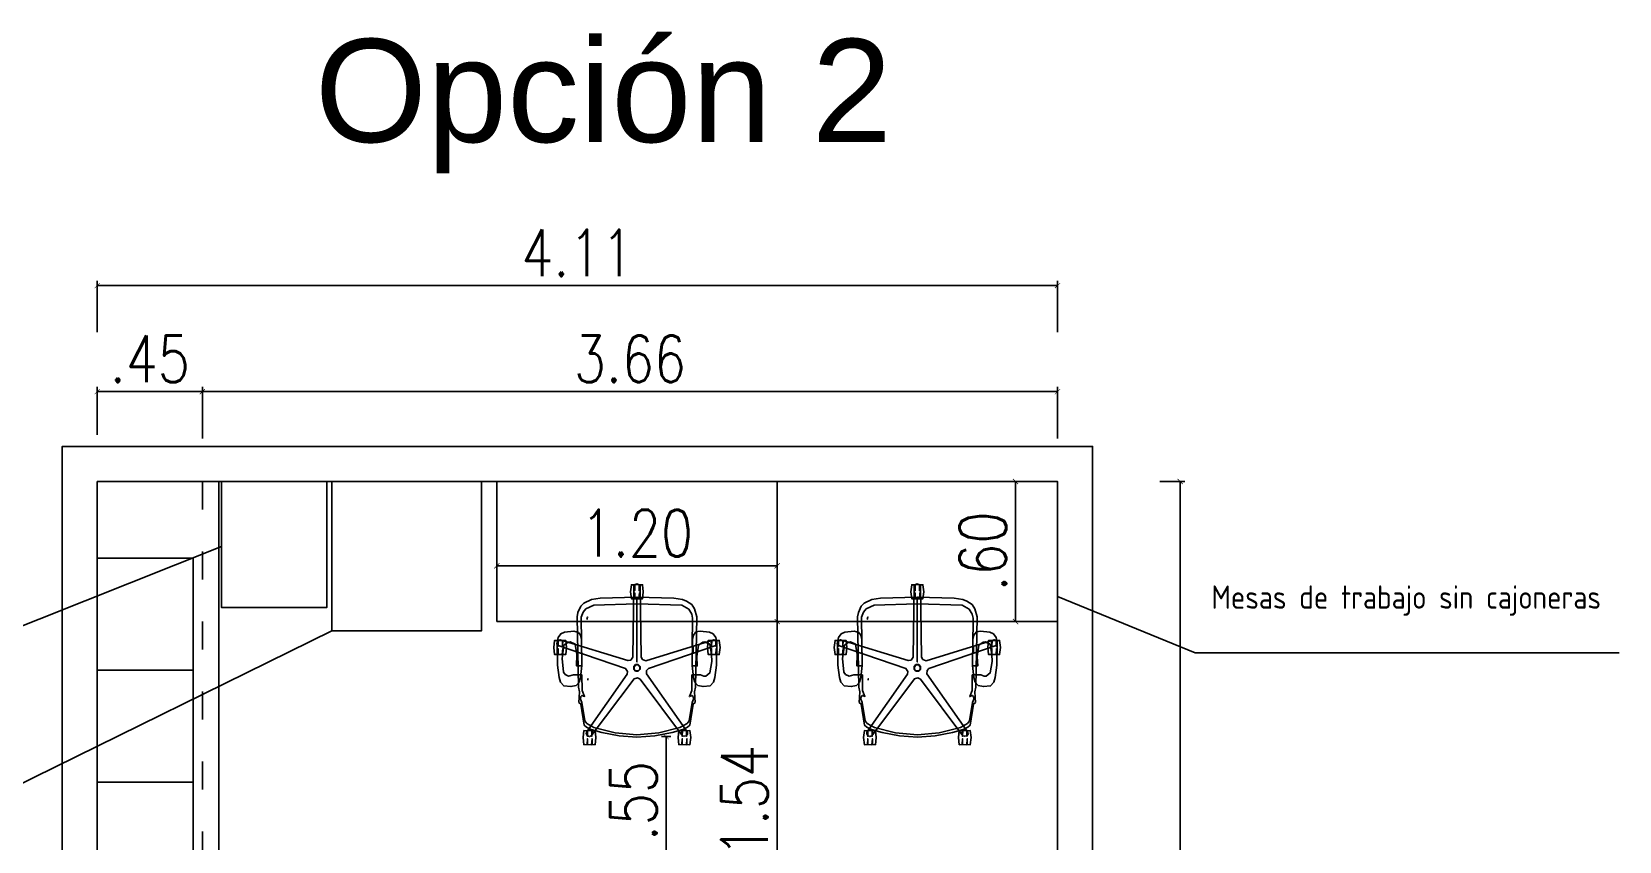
# Model space of a CAD drawing. Header units: millimetres. Extents: x 1591 to 1817, y 987 to 1091.
# Drawn here: x 1715.92 to 1722.72, y 1087.51 to 1090.98 of the extents above; entities that cross this region are included whole.
import ezdxf

# ---------------------------------------------------------------- set-up
doc = ezdxf.new("R2010")
doc.units = ezdxf.units.MM
doc.linetypes.add('ACAD_ISO03W100', pattern=[30, 12, -18])
doc.layers.add('CATALOGUE-TXT', color=251, linetype='Continuous')
doc.layers.add('Paula', color=1, linetype='Continuous')
doc.styles.add('RR', font='ROMANS.shx', dxfattribs={"width": 0.8})
doc.styles.get("Standard").update_dxf_attribs({"font": 'arial.ttf'})
doc.dimstyles.new('Copy of xx', dxfattribs={"dimscale": 2, "dimtxt": 0.036, "dimasz": 0.02, "dimexe": 0, "dimexo": 0.1, "dimgap": 0.02, "dimtad": 1, "dimzin": 4, "dimdsep": 46, "dimtxsty": 'RR', "dimblk1": 'COTA_N', "dimblk2": 'COTA_N', "dimsah": 1, "dimcen": 0, "dimclrd": 256, "dimclre": 256, "dimclrt": 256, "dimadec": 0, "dimazin": 0, "dimtfac": 1, "dimtix": 1, "dimtmove": 0, "dimatfit": 3, "dimldrblk": 'COTA_N', "dimfxl": 1, "dimtolj": 1, "dimtzin": 0, "dimarcsym": 0})

# ---------------------------------------------------------------- blocks, each defined once
blk = doc.blocks.new('COTA_N')
for p, q in [((-1, 0), (0, 0)), ((0, 0.5), (0, -0.5))]:
    blk.add_line(p, q)
at = {"const_width": 0.065}
blk.add_lwpolyline([(0.14, 0.14), (0.28, 0.28), (0, 0), (-0.14, -0.14), (-0.28, -0.28)], dxfattribs=at)
blk = doc.blocks.new('*D63')
at = {"layer": 'CATALOGUE-TXT', "lineweight": -2, "transparency": 16777216}
blk.add_line((1717.9528, 1088.694), (1719.0728, 1088.694), dxfattribs=at)
at = {"layer": 'Defpoints', "color": 0, "transparency": 16777216}
for p in [(1717.9128, 1088.7571), (1719.1128, 1088.7571), (1719.1128, 1088.694)]:
    blk.add_point(p, dxfattribs=at)
at = {"layer": 'CATALOGUE-TXT', "lineweight": -2, "transparency": 16777216, "xscale": 0.04, "yscale": 0.04, "zscale": 0.04, "rotation": 180}
blk.add_blockref('COTA_N', (1717.9128, 1088.694), dxfattribs=at)
at = {"layer": 'CATALOGUE-TXT', "lineweight": -2, "transparency": 16777216, "xscale": 0.04, "yscale": 0.04, "zscale": 0.04}
blk.add_blockref('COTA_N', (1719.1128, 1088.694), dxfattribs=at)
at = {"layer": 'CATALOGUE-TXT', "transparency": 16777216, "insert": (1718.5128, 1088.834), "char_height": 0.072, "attachment_point": 5, "style": 'RR'}
blk.add_mtext('\\A1;{\\H2.77778x;1.20}', dxfattribs=at)
blk = doc.blocks.new('*D64')
at = {"layer": 'CATALOGUE-TXT', "lineweight": -2, "transparency": 16777216}
blk.add_line((1720.1333, 1088.4953), (1720.1333, 1089.0153), dxfattribs=at)
at = {"layer": 'Defpoints', "color": 0, "transparency": 16777216}
for p in [(1720.1333, 1089.0553), (1720.153, 1089.0553), (1720.153, 1088.4553)]:
    blk.add_point(p, dxfattribs=at)
at = {"layer": 'CATALOGUE-TXT', "lineweight": -2, "transparency": 16777216, "xscale": 0.04, "yscale": 0.04, "zscale": 0.04}
for p, rotation in [((1720.1333, 1089.0553), 90), ((1720.1333, 1088.4553), 270)]:
    blk.add_blockref('COTA_N', p, dxfattribs=dict(at, rotation=rotation))
at = {"layer": 'CATALOGUE-TXT', "transparency": 16777216, "insert": (1719.9933, 1088.7553), "char_height": 0.072, "attachment_point": 5, "rotation": 90, "style": 'RR'}
blk.add_mtext('\\A1;{\\H2.77778x;.60}', dxfattribs=at)
blk = doc.blocks.new('*D69')
at = {"layer": 'CATALOGUE-TXT', "lineweight": -2, "transparency": 16777216}
blk.add_line((1718.6377, 1087.4499), (1718.6377, 1087.9223), dxfattribs=at)
at = {"layer": 'Defpoints', "color": 0, "transparency": 16777216}
for p in [(1718.5508, 1087.9623), (1718.6377, 1087.9623), (1718.5508, 1087.4099)]:
    blk.add_point(p, dxfattribs=at)
at = {"layer": 'CATALOGUE-TXT', "lineweight": -2, "transparency": 16777216, "xscale": 0.04, "yscale": 0.04, "zscale": 0.04}
for p, rotation in [((1718.6377, 1087.9623), 90), ((1718.6377, 1087.4099), 270)]:
    blk.add_blockref('COTA_N', p, dxfattribs=dict(at, rotation=rotation))
at = {"layer": 'CATALOGUE-TXT', "transparency": 16777216, "insert": (1718.4977, 1087.6861), "char_height": 0.072, "attachment_point": 5, "rotation": 90, "style": 'RR'}
blk.add_mtext('\\A1;{\\H2.77778x;.55}', dxfattribs=at)
blk = doc.blocks.new('*D71')
at = {"layer": 'CATALOGUE-TXT', "lineweight": -2, "transparency": 16777216}
blk.add_line((1719.1128, 1088.4153), (1719.1128, 1086.9569), dxfattribs=at)
at = {"layer": 'Defpoints', "color": 0, "transparency": 16777216}
for p in [(1719.1128, 1088.4553), (1719.1128, 1086.9169), (1719.1128, 1086.9169)]:
    blk.add_point(p, dxfattribs=at)
at = {"layer": 'CATALOGUE-TXT', "lineweight": -2, "transparency": 16777216, "xscale": 0.04, "yscale": 0.04, "zscale": 0.04}
for p, rotation in [((1719.1128, 1088.4553), 90), ((1719.1128, 1086.9169), 270)]:
    blk.add_blockref('COTA_N', p, dxfattribs=dict(at, rotation=rotation))
at = {"layer": 'CATALOGUE-TXT', "transparency": 16777216, "insert": (1718.9728, 1087.6861), "char_height": 0.072, "attachment_point": 5, "rotation": 90, "style": 'RR'}
blk.add_mtext('\\A1;{\\H2.77778x;1.54}', dxfattribs=at)
blk = doc.blocks.new('*D86')
at = {"layer": 'CATALOGUE-TXT', "lineweight": -2, "transparency": 16777216}
for p, q in [((1720.7503, 1089.0553), (1720.8377, 1089.0553)), ((1720.8377, 1089.0153), (1720.8377, 1084.2153)), ((1720.7503, 1084.1753), (1720.8377, 1084.1753))]:
    blk.add_line(p, q, dxfattribs=at)
at = {"layer": 'Defpoints', "color": 0, "transparency": 16777216}
for p in [(1720.5503, 1089.0553), (1720.5503, 1084.1753), (1720.8377, 1084.1753)]:
    blk.add_point(p, dxfattribs=at)
at = {"layer": 'CATALOGUE-TXT', "lineweight": -2, "transparency": 16777216, "xscale": 0.04, "yscale": 0.04, "zscale": 0.04}
for p, rotation in [((1720.8377, 1089.0553), 90), ((1720.8377, 1084.1753), 270)]:
    blk.add_blockref('COTA_N', p, dxfattribs=dict(at, rotation=rotation))
at = {"layer": 'CATALOGUE-TXT', "transparency": 16777216, "insert": (1720.6977, 1086.6153), "char_height": 0.072, "attachment_point": 5, "rotation": 90, "style": 'RR'}
blk.add_mtext('\\A1;{\\H2.77778x;4.88}', dxfattribs=at)
blk = doc.blocks.new('*D87')
at = {"layer": 'CATALOGUE-TXT', "lineweight": -2, "transparency": 16777216}
for p, q in [((1716.6528, 1089.2402), (1716.6528, 1089.4402)), ((1716.6928, 1089.4402), (1720.2728, 1089.4402)), ((1720.3128, 1089.2402), (1720.3128, 1089.4402))]:
    blk.add_line(p, q, dxfattribs=at)
at = {"layer": 'Defpoints', "color": 0, "transparency": 16777216}
for p in [(1720.3128, 1089.4402), (1716.6528, 1088.5797), (1720.3128, 1088.5797)]:
    blk.add_point(p, dxfattribs=at)
at = {"layer": 'CATALOGUE-TXT', "lineweight": -2, "transparency": 16777216, "xscale": 0.04, "yscale": 0.04, "zscale": 0.04, "rotation": 180}
blk.add_blockref('COTA_N', (1716.6528, 1089.4402), dxfattribs=at)
at = {"layer": 'CATALOGUE-TXT', "lineweight": -2, "transparency": 16777216, "xscale": 0.04, "yscale": 0.04, "zscale": 0.04}
blk.add_blockref('COTA_N', (1720.3128, 1089.4402), dxfattribs=at)
at = {"layer": 'CATALOGUE-TXT', "transparency": 16777216, "insert": (1718.4828, 1089.5802), "char_height": 0.072, "attachment_point": 5, "style": 'RR'}
blk.add_mtext('\\A1;{\\H2.77778x;3.66}', dxfattribs=at)
blk = doc.blocks.new('*D94')
at = {"layer": 'CATALOGUE-TXT', "lineweight": -2, "transparency": 16777216}
for p, q in [((1716.2028, 1089.2553), (1716.2028, 1089.4402)), ((1716.6128, 1089.4402), (1716.2428, 1089.4402)), ((1716.6528, 1089.2553), (1716.6528, 1089.4402))]:
    blk.add_line(p, q, dxfattribs=at)
at = {"layer": 'Defpoints', "color": 0, "transparency": 16777216}
for p in [(1716.2028, 1089.4402), (1716.2028, 1089.0553), (1716.6528, 1089.0553)]:
    blk.add_point(p, dxfattribs=at)
at = {"layer": 'CATALOGUE-TXT', "lineweight": -2, "transparency": 16777216, "xscale": 0.04, "yscale": 0.04, "zscale": 0.04, "rotation": 180}
blk.add_blockref('COTA_N', (1716.2028, 1089.4402), dxfattribs=at)
at = {"layer": 'CATALOGUE-TXT', "lineweight": -2, "transparency": 16777216, "xscale": 0.04, "yscale": 0.04, "zscale": 0.04}
blk.add_blockref('COTA_N', (1716.6528, 1089.4402), dxfattribs=at)
at = {"layer": 'CATALOGUE-TXT', "transparency": 16777216, "insert": (1716.4278, 1089.5802), "char_height": 0.072, "attachment_point": 5, "style": 'RR'}
blk.add_mtext('\\A1;{\\H2.77778x;.45}', dxfattribs=at)
blk = doc.blocks.new('*D95')
at = {"layer": 'CATALOGUE-TXT', "lineweight": -2, "transparency": 16777216}
for p, q in [((1716.2028, 1089.6946), (1716.2028, 1089.8946)), ((1716.2428, 1089.8946), (1720.2728, 1089.8946)), ((1720.3128, 1089.6946), (1720.3128, 1089.8946))]:
    blk.add_line(p, q, dxfattribs=at)
at = {"layer": 'Defpoints', "color": 0, "transparency": 16777216}
for p in [(1720.3128, 1089.8946), (1716.2028, 1089.0553), (1720.3128, 1089.0553)]:
    blk.add_point(p, dxfattribs=at)
at = {"layer": 'CATALOGUE-TXT', "lineweight": -2, "transparency": 16777216, "xscale": 0.04, "yscale": 0.04, "zscale": 0.04, "rotation": 180}
blk.add_blockref('COTA_N', (1716.2028, 1089.8946), dxfattribs=at)
at = {"layer": 'CATALOGUE-TXT', "lineweight": -2, "transparency": 16777216, "xscale": 0.04, "yscale": 0.04, "zscale": 0.04}
blk.add_blockref('COTA_N', (1720.3128, 1089.8946), dxfattribs=at)
at = {"layer": 'CATALOGUE-TXT', "transparency": 16777216, "insert": (1718.2578, 1090.0346), "char_height": 0.072, "attachment_point": 5, "style": 'RR'}
blk.add_mtext('\\A1;{\\H2.77778x;4.11}', dxfattribs=at)

msp = doc.modelspace()

# ---------------------------------------------------------------- linework, layer by layer
for points in [[(1720.4998, 1084.0253), (1716.0528, 1084.0253), (1716.0528, 1089.2053), (1720.4628, 1089.2053), (1720.4628, 1085.0353)], [(1716.2028, 1089.0553), (1720.3128, 1089.0553), (1720.3128, 1085.0353)], [(1720.3104, 1084.1753), (1716.2028, 1084.1753), (1716.2028, 1089.0553)], [(1716.7228, 1089.0553), (1716.7228, 1084.1753)], [(1717.2069, 1088.4153), (1717.2069, 1089.0553), (1717.8469, 1089.0553), (1717.8469, 1088.4153), (1717.2069, 1088.4153)], [(1716.2028, 1087.7672), (1716.2028, 1088.7272), (1716.6128, 1088.7272), (1716.6128, 1087.7672), (1716.2028, 1087.7672)], [(1718.1701, 1088.3596), (1718.1755, 1088.3527), (1718.4643, 1088.2541), (1718.4727, 1088.2417), (1718.4712, 1088.2297), (1718.2963, 1087.9813), (1718.2961, 1087.9753), (1718.3016, 1087.9662), (1718.3093, 1087.9627), (1718.3175, 1087.9657), (1718.5005, 1088.2099), (1718.5149, 1088.214), (1718.5259, 1088.2089), (1718.7081, 1087.9658), (1718.7137, 1087.9638), (1718.7241, 1087.9662), (1718.7298, 1087.9724), (1718.7294, 1087.9812), (1718.5538, 1088.2307), (1718.5543, 1088.2457), (1718.5625, 1088.2545), (1718.85, 1088.3527), (1718.8537, 1088.3574), (1718.8546, 1088.368), (1718.8505, 1088.3753), (1718.842, 1088.3777), (1718.5505, 1088.2878), (1718.5364, 1088.2929), (1718.5305, 1088.3035), (1718.526, 1088.6072), (1718.5227, 1088.6122), (1718.5128, 1088.6163), (1718.5046, 1088.6146), (1718.4997, 1088.6073), (1718.4952, 1088.3022), (1718.4859, 1088.2904), (1718.4741, 1088.2881), (1718.1838, 1088.3777), (1718.178, 1088.3761), (1718.1711, 1088.368), (1718.1701, 1088.3596)], [(1719.3701, 1088.3596), (1719.3755, 1088.3527), (1719.6643, 1088.2541), (1719.6727, 1088.2417), (1719.6712, 1088.2297), (1719.4963, 1087.9813), (1719.4961, 1087.9753), (1719.5016, 1087.9662), (1719.5093, 1087.9627), (1719.5175, 1087.9657), (1719.7005, 1088.2099), (1719.7149, 1088.214), (1719.7259, 1088.2089), (1719.9081, 1087.9658), (1719.9137, 1087.9638), (1719.9241, 1087.9662), (1719.9298, 1087.9724), (1719.9294, 1087.9812), (1719.7538, 1088.2307), (1719.7543, 1088.2457), (1719.7625, 1088.2545), (1720.05, 1088.3527), (1720.0537, 1088.3574), (1720.0546, 1088.368), (1720.0505, 1088.3753), (1720.042, 1088.3777), (1719.7505, 1088.2878), (1719.7364, 1088.2929), (1719.7305, 1088.3035), (1719.726, 1088.6072), (1719.7227, 1088.6122), (1719.7128, 1088.6163), (1719.7046, 1088.6146), (1719.6997, 1088.6073), (1719.6952, 1088.3022), (1719.6859, 1088.2904), (1719.6741, 1088.2881), (1719.3838, 1088.3777), (1719.378, 1088.3761), (1719.3711, 1088.368), (1719.3701, 1088.3596)], [(1718.1709, 1088.3645), (1718.173, 1088.268), (1718.1796, 1088.2155), (1718.1854, 1088.1951), (1718.1997, 1088.1794), (1718.23, 1088.1769), (1718.2523, 1088.1812), (1718.2657, 1088.195), (1718.2713, 1088.2154), (1718.277, 1088.2669), (1718.275, 1088.381), (1718.2711, 1088.3973), (1718.2622, 1088.4089), (1718.2422, 1088.4147), (1718.2026, 1088.4092), (1718.1869, 1088.4029), (1718.1754, 1088.3877), (1718.1709, 1088.3645)], [(1718.2977, 1088.4639), (1718.3012, 1088.4744), (1718.2977, 1088.4639)], [(1718.7487, 1088.2669), (1718.7544, 1088.2154), (1718.76, 1088.195), (1718.7734, 1088.1812), (1718.7957, 1088.1769), (1718.826, 1088.1794), (1718.8403, 1088.1951), (1718.8461, 1088.2155), (1718.8527, 1088.268), (1718.8548, 1088.3645), (1718.8503, 1088.3877), (1718.8388, 1088.4029), (1718.8231, 1088.4092), (1718.7835, 1088.4147), (1718.7655, 1088.4116), (1718.7546, 1088.3973), (1718.7507, 1088.381), (1718.7487, 1088.2669)], [(1719.3709, 1088.3645), (1719.373, 1088.268), (1719.3796, 1088.2155), (1719.3854, 1088.1951), (1719.3997, 1088.1794), (1719.43, 1088.1769), (1719.4523, 1088.1812), (1719.4657, 1088.195), (1719.4713, 1088.2154), (1719.477, 1088.2669), (1719.475, 1088.381), (1719.4711, 1088.3973), (1719.4622, 1088.4089), (1719.4422, 1088.4147), (1719.4026, 1088.4092), (1719.3869, 1088.4029), (1719.3754, 1088.3877), (1719.3709, 1088.3645)], [(1719.4977, 1088.4639), (1719.5012, 1088.4744), (1719.4977, 1088.4639)], [(1719.9487, 1088.2669), (1719.9544, 1088.2154), (1719.96, 1088.195), (1719.9734, 1088.1812), (1719.9957, 1088.1769), (1720.026, 1088.1794), (1720.0403, 1088.1951), (1720.0461, 1088.2155), (1720.0527, 1088.268), (1720.0548, 1088.3645), (1720.0503, 1088.3877), (1720.0388, 1088.4029), (1720.0231, 1088.4092), (1719.9835, 1088.4147), (1719.9655, 1088.4116), (1719.9546, 1088.3973), (1719.9507, 1088.381), (1719.9487, 1088.2669)], [(1716.2028, 1088.2472), (1716.6128, 1088.2472)], [(1718.2826, 1087.9581), (1718.2861, 1087.9278), (1718.2991, 1087.928), (1718.3007, 1087.9533), (1718.3007, 1087.9282), (1718.3184, 1087.9277), (1718.3205, 1087.9533), (1718.3205, 1087.928), (1718.3336, 1087.9278), (1718.337, 1087.9581), (1718.3336, 1087.9884), (1718.3205, 1087.9876), (1718.319, 1087.963), (1718.319, 1087.9881), (1718.3012, 1087.9886), (1718.3007, 1087.963), (1718.2991, 1087.9876), (1718.286, 1087.9884), (1718.2826, 1087.9581)], [(1718.6887, 1087.9581), (1718.6921, 1087.9278), (1718.7052, 1087.928), (1718.7067, 1087.9533), (1718.7067, 1087.9282), (1718.7245, 1087.9277), (1718.7265, 1087.9533), (1718.7265, 1087.928), (1718.7396, 1087.9278), (1718.7431, 1087.9581), (1718.7396, 1087.9884), (1718.7265, 1087.9876), (1718.725, 1087.963), (1718.725, 1087.9881), (1718.7072, 1087.9886), (1718.7067, 1087.963), (1718.7052, 1087.9876), (1718.6921, 1087.9884), (1718.6887, 1087.9581)], [(1719.4826, 1087.9581), (1719.4861, 1087.9278), (1719.4991, 1087.928), (1719.5007, 1087.9533), (1719.5007, 1087.9282), (1719.5184, 1087.9277), (1719.5205, 1087.9533), (1719.5205, 1087.928), (1719.5336, 1087.9278), (1719.537, 1087.9581), (1719.5336, 1087.9884), (1719.5205, 1087.9876), (1719.519, 1087.963), (1719.519, 1087.9881), (1719.5012, 1087.9886), (1719.5007, 1087.963), (1719.4991, 1087.9876), (1719.486, 1087.9884), (1719.4826, 1087.9581)], [(1719.8887, 1087.9581), (1719.8921, 1087.9278), (1719.9052, 1087.928), (1719.9067, 1087.9533), (1719.9067, 1087.9282), (1719.9245, 1087.9277), (1719.9265, 1087.9533), (1719.9265, 1087.928), (1719.9396, 1087.9278), (1719.9431, 1087.9581), (1719.9396, 1087.9884), (1719.9265, 1087.9876), (1719.925, 1087.963), (1719.925, 1087.9881), (1719.9072, 1087.9886), (1719.9067, 1087.963), (1719.9052, 1087.9876), (1719.8921, 1087.9884), (1719.8887, 1087.9581)], [(1716.2028, 1086.8072), (1716.2028, 1087.7672), (1716.6128, 1087.7672), (1716.6128, 1086.8072), (1716.2028, 1086.8072)]]:
    msp.add_lwpolyline(points)
at = {"linetype": 'ACAD_ISO03W100', "ltscale": 0.01}
msp.add_lwpolyline([(1716.6528, 1089.0553), (1716.6528, 1084.1753)], dxfattribs=at)
for points in [[(1716.7348, 1089.0553), (1717.1848, 1089.0553), (1717.1848, 1088.5153), (1716.7348, 1088.5153)], [(1718.2565, 1088.475), (1718.2626, 1088.1738), (1718.2663, 1088.1537), (1718.2639, 1088.1091), (1718.2726, 1088.1015), (1718.2871, 1088.0111), (1718.2969, 1088.0023), (1718.3163, 1087.9927), (1718.3622, 1087.9797), (1718.4369, 1087.9652), (1718.5129, 1087.9595), (1718.5888, 1087.9652), (1718.6636, 1087.9797), (1718.7094, 1087.9927), (1718.7289, 1088.0023), (1718.7387, 1088.0111), (1718.7531, 1088.1015), (1718.7618, 1088.1091), (1718.7594, 1088.1538), (1718.7631, 1088.1738), (1718.7692, 1088.475), (1718.7591, 1088.5101), (1718.7473, 1088.5283), (1718.725, 1088.5432), (1718.7081, 1088.5496), (1718.671, 1088.5551), (1718.5128, 1088.5602), (1718.5128, 1088.5322), (1718.5128, 1088.5602), (1718.3547, 1088.5551), (1718.3176, 1088.5496), (1718.2849, 1088.5339), (1718.2727, 1088.5206), (1718.2604, 1088.4938), (1718.2565, 1088.475)], [(1718.4856, 1088.583), (1718.4891, 1088.5527), (1718.5022, 1088.5529), (1718.5037, 1088.5782), (1718.5037, 1088.553), (1718.5215, 1088.5525), (1718.5235, 1088.5782), (1718.5235, 1088.5529), (1718.5366, 1088.5527), (1718.54, 1088.583), (1718.5366, 1088.6133), (1718.5235, 1088.6124), (1718.522, 1088.5878), (1718.522, 1088.613), (1718.5042, 1088.6135), (1718.5037, 1088.5878), (1718.5022, 1088.6124), (1718.4891, 1088.6133), (1718.4856, 1088.583)], [(1719.4565, 1088.475), (1719.4626, 1088.1738), (1719.4663, 1088.1537), (1719.4639, 1088.1091), (1719.4726, 1088.1015), (1719.4871, 1088.0111), (1719.4969, 1088.0023), (1719.5163, 1087.9927), (1719.5622, 1087.9797), (1719.6369, 1087.9652), (1719.7129, 1087.9595), (1719.7888, 1087.9652), (1719.8636, 1087.9797), (1719.9094, 1087.9927), (1719.9289, 1088.0023), (1719.9387, 1088.0111), (1719.9531, 1088.1015), (1719.9618, 1088.1091), (1719.9594, 1088.1538), (1719.9631, 1088.1738), (1719.9692, 1088.475), (1719.9591, 1088.5101), (1719.9473, 1088.5283), (1719.925, 1088.5432), (1719.9081, 1088.5496), (1719.871, 1088.5551), (1719.7128, 1088.5602), (1719.7128, 1088.5322), (1719.7128, 1088.5602), (1719.5547, 1088.5551), (1719.5176, 1088.5496), (1719.4849, 1088.5339), (1719.4727, 1088.5206), (1719.4604, 1088.4938), (1719.4565, 1088.475)], [(1719.6856, 1088.583), (1719.6891, 1088.5527), (1719.7022, 1088.5529), (1719.7037, 1088.5782), (1719.7037, 1088.553), (1719.7215, 1088.5525), (1719.7235, 1088.5782), (1719.7235, 1088.5529), (1719.7366, 1088.5527), (1719.74, 1088.583), (1719.7366, 1088.6133), (1719.7235, 1088.6124), (1719.722, 1088.5878), (1719.722, 1088.613), (1719.7042, 1088.6135), (1719.7037, 1088.5878), (1719.7022, 1088.6124), (1719.6891, 1088.6133), (1719.6856, 1088.583)], [(1718.1984, 1088.2383), (1718.2054, 1088.2292), (1718.2205, 1088.2215), (1718.2407, 1088.2266), (1718.2775, 1088.2266), (1718.2783, 1088.1605), (1718.2883, 1088.1344), (1718.2775, 1088.1392), (1718.273, 1088.1336), (1718.2711, 1088.1223), (1718.2773, 1088.109), (1718.2897, 1088.0307), (1718.2978, 1088.0191), (1718.3289, 1088.0017), (1718.4196, 1087.9789), (1718.5129, 1087.9703), (1718.6061, 1087.9789), (1718.6969, 1088.0017), (1718.7279, 1088.0191), (1718.7361, 1088.0307), (1718.7485, 1088.109), (1718.7547, 1088.1223), (1718.7528, 1088.1336), (1718.7482, 1088.1392), (1718.7374, 1088.1343), (1718.7474, 1088.1605), (1718.7482, 1088.2266), (1718.785, 1088.2266), (1718.7985, 1088.2208), (1718.807, 1088.2217), (1718.8252, 1088.2356), (1718.8326, 1088.2841), (1718.832, 1088.3149), (1718.8244, 1088.3582), (1718.8032, 1088.3685), (1718.7948, 1088.3676), (1718.7765, 1088.3537), (1718.7691, 1088.3053), (1718.7711, 1088.265), (1718.7487, 1088.2652), (1718.7494, 1088.3207), (1718.7529, 1088.3217), (1718.7529, 1088.3506), (1718.7498, 1088.3516), (1718.7512, 1088.4699), (1718.7473, 1088.4872), (1718.7353, 1088.5083), (1718.7049, 1088.525), (1718.5128, 1088.5319), (1718.5128, 1088.2823), (1718.5128, 1088.5319), (1718.328, 1088.5252), (1718.2942, 1088.5105), (1718.2822, 1088.4955), (1718.2745, 1088.4746), (1718.277, 1088.2652), (1718.2546, 1088.265), (1718.256, 1088.3149), (1718.2484, 1088.3582), (1718.2272, 1088.3685), (1718.2187, 1088.3676), (1718.2005, 1088.3537), (1718.1928, 1088.2977), (1718.1984, 1088.2383)], [(1719.3984, 1088.2383), (1719.4054, 1088.2292), (1719.4205, 1088.2215), (1719.4407, 1088.2266), (1719.4775, 1088.2266), (1719.4783, 1088.1605), (1719.4883, 1088.1344), (1719.4775, 1088.1392), (1719.473, 1088.1336), (1719.4711, 1088.1223), (1719.4773, 1088.109), (1719.4897, 1088.0307), (1719.4978, 1088.0191), (1719.5289, 1088.0017), (1719.6196, 1087.9789), (1719.7129, 1087.9703), (1719.8061, 1087.9789), (1719.8969, 1088.0017), (1719.9279, 1088.0191), (1719.9361, 1088.0307), (1719.9485, 1088.109), (1719.9547, 1088.1223), (1719.9528, 1088.1336), (1719.9482, 1088.1392), (1719.9374, 1088.1343), (1719.9474, 1088.1605), (1719.9482, 1088.2266), (1719.985, 1088.2266), (1719.9985, 1088.2208), (1720.007, 1088.2217), (1720.0252, 1088.2356), (1720.0326, 1088.2841), (1720.032, 1088.3149), (1720.0244, 1088.3582), (1720.0032, 1088.3685), (1719.9948, 1088.3676), (1719.9765, 1088.3537), (1719.9691, 1088.3053), (1719.9711, 1088.265), (1719.9487, 1088.2652), (1719.9494, 1088.3207), (1719.9529, 1088.3217), (1719.9529, 1088.3506), (1719.9498, 1088.3516), (1719.9512, 1088.4699), (1719.9473, 1088.4872), (1719.9353, 1088.5083), (1719.9049, 1088.525), (1719.7128, 1088.5319), (1719.7128, 1088.2823), (1719.7128, 1088.5319), (1719.528, 1088.5252), (1719.4942, 1088.5105), (1719.4822, 1088.4955), (1719.4745, 1088.4746), (1719.477, 1088.2652), (1719.4546, 1088.265), (1719.456, 1088.3149), (1719.4484, 1088.3582), (1719.4272, 1088.3685), (1719.4187, 1088.3676), (1719.4005, 1088.3537), (1719.3928, 1088.2977), (1719.3984, 1088.2383)], [(1718.1571, 1088.3443), (1718.1606, 1088.314), (1718.1737, 1088.3142), (1718.1752, 1088.3395), (1718.1752, 1088.3144), (1718.193, 1088.3138), (1718.195, 1088.3395), (1718.195, 1088.3142), (1718.2081, 1088.314), (1718.2115, 1088.3443), (1718.2081, 1088.3746), (1718.195, 1088.3738), (1718.1935, 1088.3492), (1718.1935, 1088.3743), (1718.1757, 1088.3748), (1718.1752, 1088.3492), (1718.1737, 1088.3738), (1718.1606, 1088.3746), (1718.1571, 1088.3443)], [(1718.8141, 1088.3443), (1718.8176, 1088.314), (1718.8307, 1088.3142), (1718.8322, 1088.3395), (1718.8322, 1088.3144), (1718.85, 1088.3138), (1718.852, 1088.3395), (1718.852, 1088.3142), (1718.8651, 1088.314), (1718.8686, 1088.3443), (1718.8651, 1088.3746), (1718.852, 1088.3738), (1718.8505, 1088.3492), (1718.8505, 1088.3743), (1718.8327, 1088.3748), (1718.8322, 1088.3492), (1718.8307, 1088.3738), (1718.8176, 1088.3746), (1718.8141, 1088.3443)], [(1719.3571, 1088.3443), (1719.3606, 1088.314), (1719.3737, 1088.3142), (1719.3752, 1088.3395), (1719.3752, 1088.3144), (1719.393, 1088.3138), (1719.395, 1088.3395), (1719.395, 1088.3142), (1719.4081, 1088.314), (1719.4115, 1088.3443), (1719.4081, 1088.3746), (1719.395, 1088.3738), (1719.3935, 1088.3492), (1719.3935, 1088.3743), (1719.3757, 1088.3748), (1719.3752, 1088.3492), (1719.3737, 1088.3738), (1719.3606, 1088.3746), (1719.3571, 1088.3443)], [(1720.0141, 1088.3443), (1720.0176, 1088.314), (1720.0307, 1088.3142), (1720.0322, 1088.3395), (1720.0322, 1088.3144), (1720.05, 1088.3138), (1720.052, 1088.3395), (1720.052, 1088.3142), (1720.0651, 1088.314), (1720.0686, 1088.3443), (1720.0651, 1088.3746), (1720.052, 1088.3738), (1720.0505, 1088.3492), (1720.0505, 1088.3743), (1720.0327, 1088.3748), (1720.0322, 1088.3492), (1720.0307, 1088.3738), (1720.0176, 1088.3746), (1720.0141, 1088.3443)], [(1718.3023, 1088.2044), (1718.303, 1088.2106), (1718.303, 1088.2106), (1718.3023, 1088.2044)], [(1718.4988, 1088.2511), (1718.507, 1088.2429), (1718.5187, 1088.2429), (1718.5269, 1088.2511), (1718.5269, 1088.2628), (1718.5187, 1088.271), (1718.507, 1088.271), (1718.4988, 1088.2628), (1718.4988, 1088.2511)], [(1718.5005, 1088.2518), (1718.5077, 1088.2446), (1718.518, 1088.2446), (1718.5252, 1088.2518), (1718.5252, 1088.2621), (1718.518, 1088.2693), (1718.5077, 1088.2693), (1718.5005, 1088.2621), (1718.5005, 1088.2518)], [(1719.5023, 1088.2044), (1719.503, 1088.2106), (1719.503, 1088.2106), (1719.5023, 1088.2044)], [(1719.6988, 1088.2511), (1719.707, 1088.2429), (1719.7187, 1088.2429), (1719.7269, 1088.2511), (1719.7269, 1088.2628), (1719.7187, 1088.271), (1719.707, 1088.271), (1719.6988, 1088.2628), (1719.6988, 1088.2511)], [(1719.7005, 1088.2518), (1719.7077, 1088.2446), (1719.718, 1088.2446), (1719.7252, 1088.2518), (1719.7252, 1088.2621), (1719.718, 1088.2693), (1719.7077, 1088.2693), (1719.7005, 1088.2621), (1719.7005, 1088.2518)]]:
    msp.add_lwpolyline(points, close=True)
at = {"layer": 'Paula'}
for points in [[(1717.9128, 1088.4553), (1717.9128, 1089.0553)], [(1720.3128, 1089.0553), (1717.9128, 1089.0553)], [(1719.1128, 1089.0553), (1719.1128, 1088.4553)], [(1720.3128, 1088.4553), (1720.3128, 1089.0553)], [(1713.8616, 1088.3873), (1715.7564, 1088.3873), (1716.7348, 1088.777)], [(1722.717, 1088.321), (1720.9017, 1088.321), (1720.3128, 1088.5621)], [(1714.3481, 1087.7421), (1715.8386, 1087.7421), (1717.2069, 1088.4153)], [(1720.3128, 1088.4553), (1717.9128, 1088.4553)]]:
    msp.add_lwpolyline(points, dxfattribs=at)

# ---------------------------------------------------------------- texts
at = {"layer": 'Paula', "attachment_point": 5}
for s, width, gutter_width, heights, insert, char_height in [('\\pxsm1.0583;Opción 2', 5.724133, 1.3261, [3.984], (1718.3692, 1090.6635), 0.441856), ('\\pxsm1.0583,ql;{\\Fdim|c0;Mesas de trabajo sin cajoneras}', 2.093508, 0.3001, [0.9017], (1722.0184, 1088.545), 0.1)]:
    msp.add_mtext_dynamic_manual_height_columns(s, width=width, gutter_width=gutter_width, heights=heights, dxfattribs=dict(at, insert=insert, char_height=char_height))

# ---------------------------------------------------------------- dimensions: what is measured, and where the dimension line sits
at = {"layer": 'CATALOGUE-TXT'}
for base, p1, p2, picture, middle in [((1720.3128, 1089.8946), (1716.2028, 1089.0553), (1720.3128, 1089.0553), '*D95', (1718.2578, 1090.0346)), ((1716.2028, 1089.4402), (1716.6528, 1089.0553), (1716.2028, 1089.0553), '*D94', (1716.4278, 1089.5802)), ((1720.3128, 1089.4402), (1716.6528, 1088.5797), (1720.3128, 1088.5797), '*D87', (1718.4828, 1089.5802))]:
    dim = msp.add_linear_dim(base=base, p1=p1, p2=p2, text='{\\H2.77778x;<>}', dimstyle='Copy of xx', override={"dimfxl": 0.1, "dimfxlon": 1}, dxfattribs=at)
    dim.commit()
    dim.dimension.update_dxf_attribs({"geometry": picture, "text_midpoint": middle})
dim = msp.add_linear_dim(base=(1720.1333, 1089.0553), p1=(1720.153, 1088.4553), p2=(1720.153, 1089.0553), angle=90, text='{\\H2.77778x;<>}', dimstyle='Copy of xx', override={"dimfxl": 0.1, "dimfxlon": 1}, dxfattribs=at)
dim.commit()
dim.dimension.update_dxf_attribs({"geometry": '*D64', "text_midpoint": (1720.1333, 1088.7553), "dimtype": 160})
for base, p1, p2, angle, picture, middle in [((1720.8377, 1084.1753), (1720.5503, 1089.0553), (1720.5503, 1084.1753), 90, '*D86', (1720.6977, 1086.6153)), ((1719.1128, 1088.694), (1717.9128, 1088.7571), (1719.1128, 1088.7571), 180, '*D63', (1718.5128, 1088.834)), ((1719.1128, 1086.9169), (1719.1128, 1088.4553), (1719.1128, 1086.9169), 90, '*D71', (1718.9728, 1087.6861)), ((1718.6377, 1087.9623), (1718.5508, 1087.4099), (1718.5508, 1087.9623), 90, '*D69', (1718.4977, 1087.6861))]:
    dim = msp.add_linear_dim(base=base, p1=p1, p2=p2, angle=angle, text='{\\H2.77778x;<>}', dimstyle='Copy of xx', override={"dimfxl": 0.1, "dimfxlon": 1}, dxfattribs=at)
    dim.commit()
    dim.dimension.update_dxf_attribs({"geometry": picture, "text_midpoint": middle})

doc.saveas('drawing.dxf')
